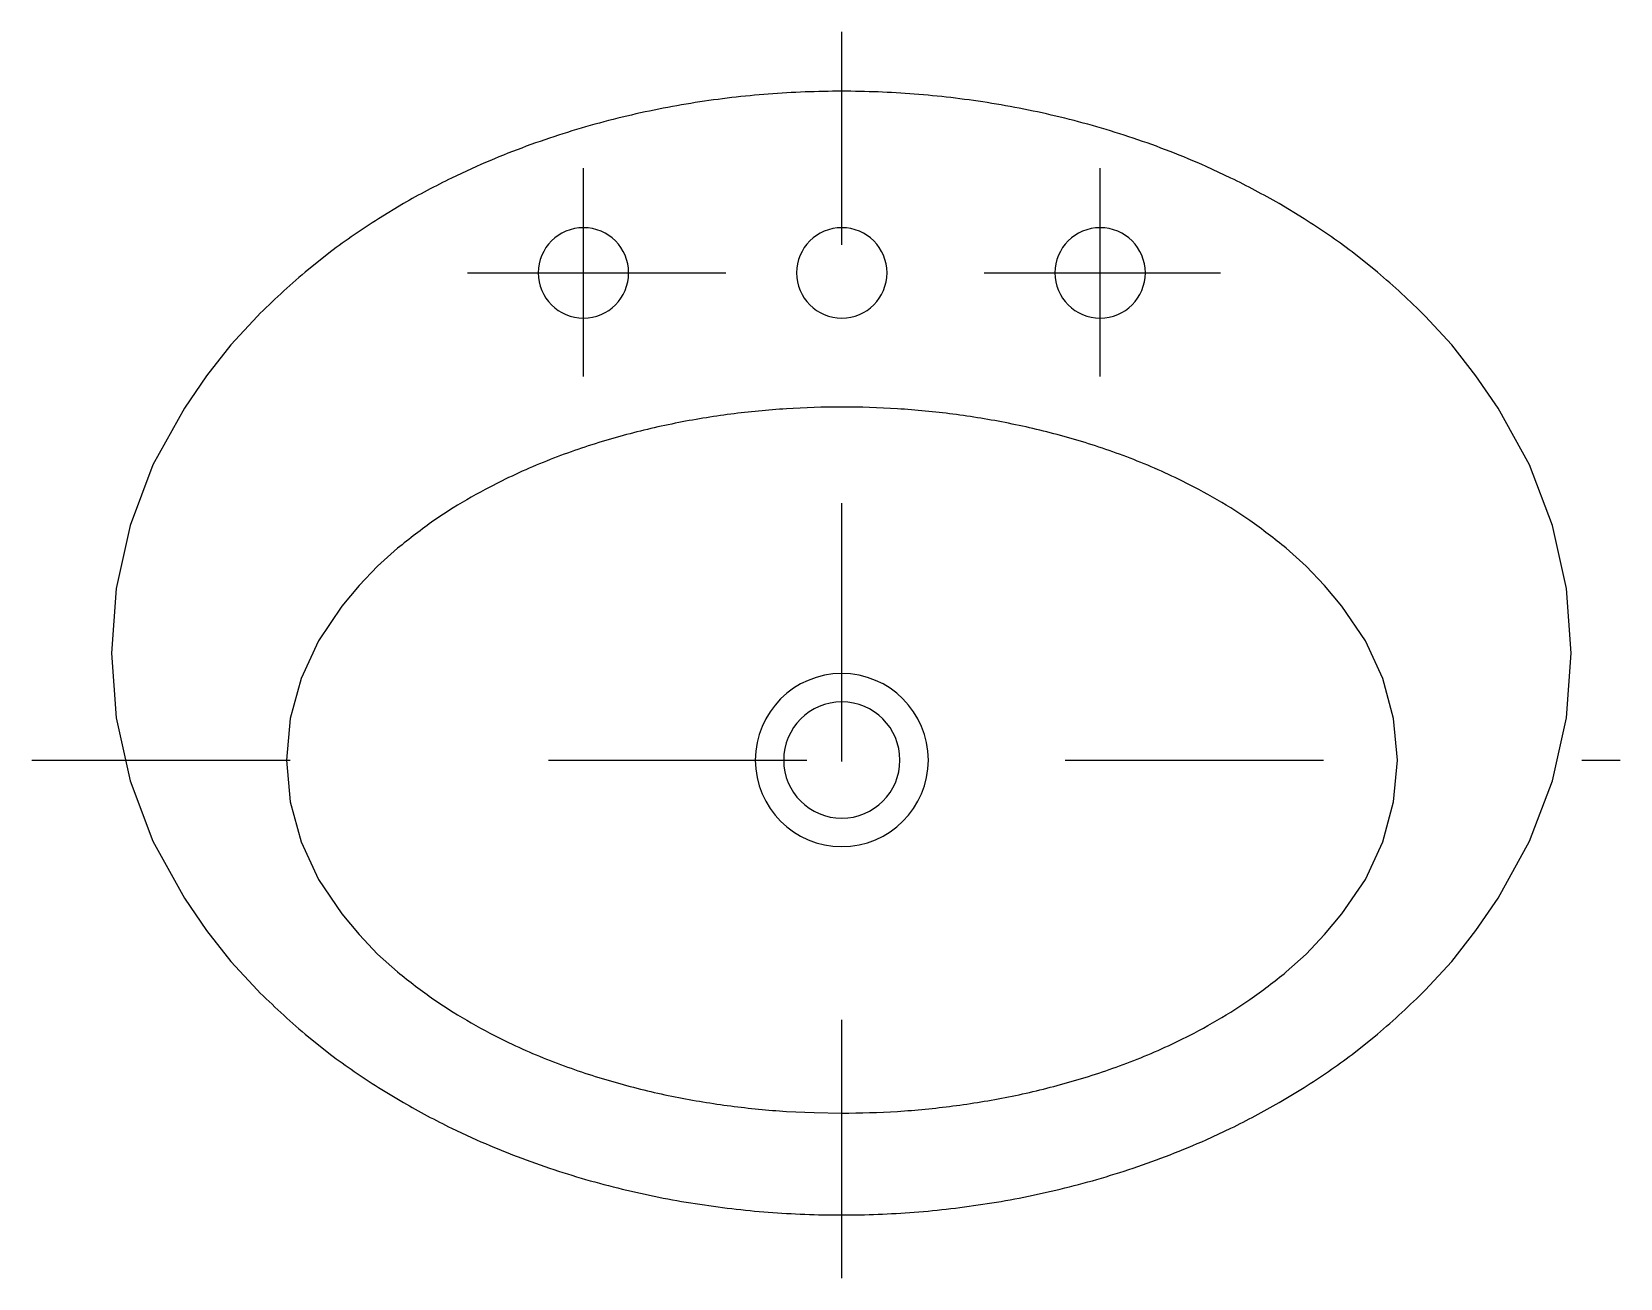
# Model space of a CAD drawing. Extents: x -989.362 to -988.747, y 1005.121 to 1005.604.
import ezdxf

# ---------------------------------------------------------------- set-up
doc = ezdxf.new("R2010")
doc.units = 0
doc.header["$LTSCALE"] = 0.2
doc.header["$MEASUREMENT"] = 0
for name, pattern in [('AXES', [0.54, 0.3, -0.08, 0.08, -0.08]), ('CACHE', [0.24, 0.12, -0.12]), ('CONTINU', [0])]:
    doc.linetypes.add(name, pattern=pattern)
doc.layers.get('0').update_dxf_attribs({"linetype": 'CONTINUOUS'})
doc.layers.add('DECA_EIXOS', color=5, linetype='AXES')

msp = doc.modelspace()

# ---------------------------------------------------------------- linework, layer by layer
at = {"linetype": 'CONTINU'}
for points in [[(-989.07707, 1005.5795, 0.019638), (-989.10533, 1005.5762)], [(-989.04863, 1005.58059, 0.019361), (-989.07707, 1005.5795)], [(-989.02057, 1005.5795, 0.019228), (-989.04863, 1005.58059)], [(-988.99233, 1005.5762, 0.019638), (-989.02057, 1005.5795)], [(-989.10533, 1005.5762, 0.020441), (-989.13358, 1005.57057)], [(-988.96408, 1005.57057, 0.020441), (-988.99233, 1005.5762)], [(-989.13358, 1005.57057, 0.021725), (-989.16182, 1005.56243)], [(-988.93582, 1005.56243, 0.021721), (-988.96408, 1005.57057)], [(-989.16182, 1005.56243, 0.023647), (-989.19007, 1005.55145)], [(-988.90757, 1005.55145, 0.023644), (-988.93582, 1005.56243)], [(-989.19007, 1005.55145), (-989.19966, 1005.547, 0.015962), (-989.21832, 1005.53709)], [(-988.87932, 1005.53709, 0.015964), (-988.89799, 1005.547), (-988.90757, 1005.55145)], [(-989.21832, 1005.53709), (-989.22799, 1005.53126, 0.01764), (-989.24658, 1005.51842)], [(-988.85108, 1005.51842, 0.017642), (-988.86966, 1005.53126), (-988.87932, 1005.53709)], [(-989.04863, 1005.52779, 1), (-989.04863, 1005.49279)], [(-989.04863, 1005.49279, 1), (-989.04863, 1005.52779)], [(-989.24658, 1005.51842), (-989.25638, 1005.5106, 0.015893), (-989.27483, 1005.49359)], [(-988.82282, 1005.49359, 0.015895), (-988.84127, 1005.5106), (-988.85108, 1005.51842)], [(-989.09159, 1005.4556, 0.017086), (-989.11309, 1005.45206)], [(-989.07009, 1005.45767, 0.016276), (-989.09159, 1005.4556)], [(-989.04863, 1005.45836, 0.01586), (-989.07009, 1005.45767)], [(-989.02709, 1005.45767, 0.015919), (-989.04863, 1005.45836)], [(-989.00559, 1005.4556, 0.016269), (-989.02709, 1005.45767)], [(-988.98409, 1005.45206, 0.017086), (-989.00559, 1005.4556)], [(-989.11309, 1005.45206, 0.018383), (-989.13459, 1005.44695)], [(-988.96259, 1005.44695, 0.018383), (-988.98409, 1005.45206)], [(-989.13459, 1005.44695, 0.020367), (-989.15609, 1005.44005)], [(-988.94109, 1005.44005, 0.020369), (-988.96259, 1005.44695)], [(-989.15609, 1005.44005, 0.023386), (-989.17759, 1005.43103)], [(-988.91959, 1005.43103, 0.023387), (-988.94109, 1005.44005)], [(-989.17759, 1005.43103), (-989.1849, 1005.42738, 0.015524), (-989.19909, 1005.41929)], [(-988.89809, 1005.41929, 0.015516), (-988.91228, 1005.42738), (-988.91959, 1005.43103)], [(-989.19909, 1005.41929), (-989.20649, 1005.41442, 0.013966), (-989.22059, 1005.40369)], [(-988.87659, 1005.40369, 0.013961), (-988.89069, 1005.41442), (-988.89809, 1005.41929)], [(-989.04863, 1005.35519, 1), (-989.04863, 1005.28819)], [(-989.04863, 1005.28819, 1), (-989.04863, 1005.35519)], [(-989.04863, 1005.34419, 1), (-989.04863, 1005.29919)], [(-989.04863, 1005.29919, 1), (-989.04863, 1005.34419)], [(-989.22059, 1005.23969, 0.013959), (-989.20649, 1005.22897), (-989.19909, 1005.22409)], [(-988.89809, 1005.22409), (-988.89069, 1005.22897, 0.013961), (-988.87659, 1005.23969)], [(-989.27483, 1005.23259, 0.015896), (-989.25638, 1005.21559), (-989.24658, 1005.20777)], [(-988.85108, 1005.20777), (-988.84127, 1005.21559, 0.015897), (-988.82282, 1005.23259)], [(-989.19909, 1005.22409, 0.015518), (-989.1849, 1005.216), (-989.17759, 1005.21236)], [(-988.91959, 1005.21236), (-988.91228, 1005.216, 0.015515), (-988.89809, 1005.22409)], [(-989.17759, 1005.21236, 0.023384), (-989.15609, 1005.20334)], [(-988.94109, 1005.20334, 0.023381), (-988.91959, 1005.21236)], [(-989.24658, 1005.20777, 0.017642), (-989.22799, 1005.19493), (-989.21832, 1005.18909)], [(-989.15609, 1005.20334, 0.020374), (-989.13459, 1005.19644)], [(-988.96259, 1005.19644, 0.020372), (-988.94109, 1005.20334)], [(-988.87932, 1005.18909), (-988.86966, 1005.19493, 0.017643), (-988.85108, 1005.20777)], [(-989.13459, 1005.19644, 0.018383), (-989.11309, 1005.19132)], [(-989.11309, 1005.19132, 0.017078), (-989.09159, 1005.18779)], [(-989.00559, 1005.18779, 0.017079), (-988.98409, 1005.19132)], [(-988.98409, 1005.19132, 0.018383), (-988.96259, 1005.19644)], [(-989.21832, 1005.18909, 0.015961), (-989.19966, 1005.17919), (-989.19007, 1005.17473)], [(-989.09159, 1005.18779, 0.016274), (-989.07009, 1005.18571)], [(-989.04863, 1005.18503, 0.015893), (-989.02709, 1005.18571)], [(-989.02709, 1005.18571, 0.016274), (-989.00559, 1005.18779)], [(-988.90757, 1005.17473), (-988.89799, 1005.17919, 0.015966), (-988.87932, 1005.18909)], [(-989.19007, 1005.17473, 0.023651), (-989.16182, 1005.16375)], [(-988.93582, 1005.16375, 0.023649), (-988.90757, 1005.17473)], [(-989.16182, 1005.16375, 0.021728), (-989.13358, 1005.15561)], [(-988.96408, 1005.15561, 0.021726), (-988.93582, 1005.16375)], [(-989.13358, 1005.15561, 0.020441), (-989.10533, 1005.14999)], [(-988.99233, 1005.14999, 0.020441), (-988.96408, 1005.15561)], [(-989.10533, 1005.14999, 0.01964), (-989.07707, 1005.14668)], [(-989.02057, 1005.14668, 0.01964), (-988.99233, 1005.14999)], [(-989.07707, 1005.14668, 0.00953), (-989.06296, 1005.14587)], [(-989.06296, 1005.14587, 0.010012), (-989.04863, 1005.14559)], [(-989.04863, 1005.14559, 0.019232), (-989.02057, 1005.14668)]]:
    msp.add_lwpolyline(points, format="xyb", dxfattribs=at)
at = {"linetype": 'CACHE'}
for points in [[(-989.14863, 1005.52779, 1), (-989.14863, 1005.49279)], [(-989.14863, 1005.49279, 1), (-989.14863, 1005.52779)], [(-988.94863, 1005.52779, 1), (-988.94863, 1005.49279)], [(-988.94863, 1005.49279, 1), (-988.94863, 1005.52779)]]:
    msp.add_lwpolyline(points, format="xyb", dxfattribs=at)
at = {"linetype": 'CONTINU'}
for points in [[(-989.27483, 1005.49359), (-989.28517, 1005.48246), (-989.29449, 1005.47044), (-989.30307, 1005.4579)], [(-988.79458, 1005.4579), (-988.80316, 1005.47044), (-988.81248, 1005.48246), (-988.82282, 1005.49359)], [(-989.30307, 1005.4579), (-989.31527, 1005.43594), (-989.32412, 1005.41256), (-989.32951, 1005.38815), (-989.33132, 1005.36309)], [(-988.76632, 1005.36309), (-988.76814, 1005.38815), (-988.77353, 1005.41256), (-988.78238, 1005.43594), (-988.79458, 1005.4579)], [(-989.22059, 1005.40369), (-989.22834, 1005.3968), (-989.23543, 1005.38923), (-989.24209, 1005.38126)], [(-988.85509, 1005.38126), (-988.86175, 1005.38923), (-988.86884, 1005.3968), (-988.87659, 1005.40369)], [(-989.24209, 1005.38126), (-989.2512, 1005.3679), (-989.25795, 1005.35331), (-989.26215, 1005.33781), (-989.26359, 1005.32169)], [(-988.83359, 1005.32169), (-988.83503, 1005.33781), (-988.83923, 1005.35331), (-988.84598, 1005.3679), (-988.85509, 1005.38126)], [(-989.33132, 1005.36309), (-989.32951, 1005.33804), (-989.32412, 1005.31363), (-989.31527, 1005.29025), (-989.30307, 1005.26829)], [(-988.79458, 1005.26829), (-988.78238, 1005.29025), (-988.77353, 1005.31363), (-988.76814, 1005.33804), (-988.76632, 1005.36309)], [(-989.26359, 1005.32169), (-989.26215, 1005.30558), (-989.25795, 1005.29008), (-989.2512, 1005.27549), (-989.24209, 1005.26212)], [(-988.85509, 1005.26212), (-988.84598, 1005.27549), (-988.83923, 1005.29008), (-988.83503, 1005.30558), (-988.83359, 1005.32169)], [(-989.30307, 1005.26829), (-989.29449, 1005.25574), (-989.28517, 1005.24373), (-989.27483, 1005.23259)], [(-988.82282, 1005.23259), (-988.81248, 1005.24373), (-988.80316, 1005.25574), (-988.79458, 1005.26829)], [(-989.24209, 1005.26212), (-989.23543, 1005.25416), (-989.22834, 1005.24659), (-989.22059, 1005.23969)], [(-988.87659, 1005.23969), (-988.86884, 1005.24659), (-988.86175, 1005.25416), (-988.85509, 1005.26212)], [(-989.07009, 1005.18571), (-989.05935, 1005.1852)], [(-989.05935, 1005.1852), (-989.04863, 1005.18503)]]:
    msp.add_lwpolyline(points, dxfattribs=at)
at = {"layer": 'DECA_EIXOS'}
for points in [[(-989.04863, 1005.1211), (-989.04863, 1005.60363)], [(-989.14863, 1005.47015), (-989.14863, 1005.55087)], [(-988.94863, 1005.47015), (-988.94863, 1005.55087)], [(-989.19354, 1005.51029), (-988.9021, 1005.51029)], [(-989.36217, 1005.32169), (-988.74732, 1005.32169)]]:
    msp.add_lwpolyline(points, dxfattribs=at)

doc.saveas('drawing.dxf')
